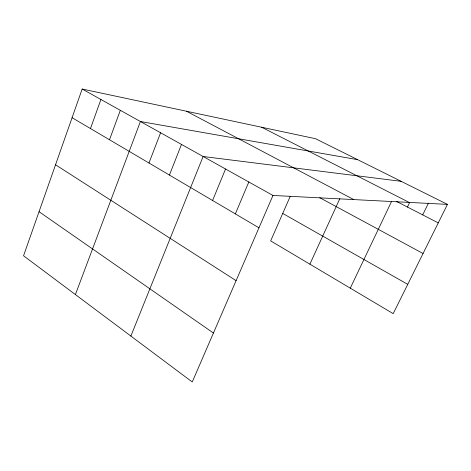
<?xml version="1.0" encoding="UTF-8"?>
<svg xmlns="http://www.w3.org/2000/svg" width="471" height="471" viewBox="0 0 471 471"><rect width="100%" height="100%" fill="white"/><g stroke="black" fill="none" stroke-linecap="round" stroke-linejoin="round"><path stroke-width="0.71" d="M447.45 204.373L315.529 138.709L82.166 89.025L23.55 255.777L192.25 381.975L272.962 195.453L447.45 204.373L393.203 313.651L270.672 240.887L290.189 196.431M90.479 128.554L100.924 99.487M109.507 139.763L120.323 110.314M75.401 294.563L140.411 121.518L357.648 159.669M148.971 163.013L160.587 132.769M169.436 175.071L181.482 144.426M130.879 336.064L203.119 156.496L401.139 181.317M212.58 200.487L225.55 169.007M235.347 213.893L248.818 181.983M309.883 264.172L339.832 198.656M350.283 288.164L391.601 201.358M407.456 207.057L409.652 202.501M422.693 214.882L428.475 203.078M261.652 127.235L409.146 202.412M396.423 201.394L438.265 222.877M186.469 111.233L353.768 199.586M319.732 197.702L423.058 253.504M82.166 89.025L272.962 195.453M282.73 213.428L407.745 284.36M72.081 117.715L258.962 227.805M55.537 164.785L236.095 280.645M39.046 211.703L213.434 333.026"/></g></svg>
